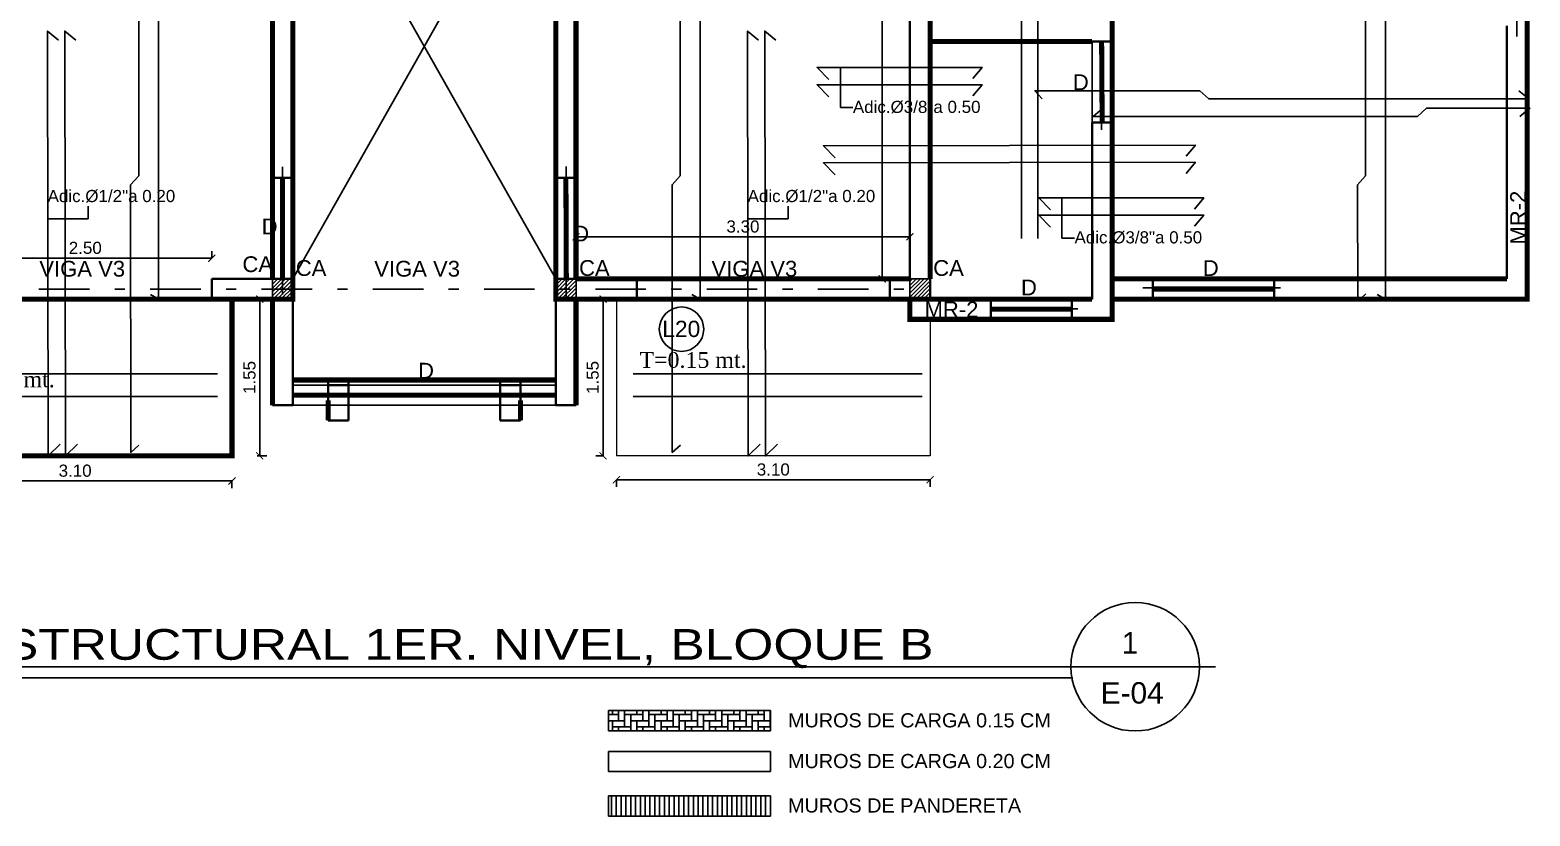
# Model space of a CAD drawing. Header units: feet. Extents: x 317 to 512, y -141 to 162.
# Drawn here: x 400.11 to 414.94, y -17.61 to -9.84 of the extents above; entities that cross this region are included whole.
import ezdxf
from ezdxf.enums import TextEntityAlignment as Align

# ---------------------------------------------------------------- set-up
doc = ezdxf.new("R2010")
doc.units = ezdxf.units.FT
doc.header["$MEASUREMENT"] = 0
doc.linetypes.add('DASHDOT', pattern=[1, 0.5, -0.25, 0, -0.25])
for name, color, linetype in [('00-DINTEL0.2', 98, 'Continuous'), ('00-LOSA', 51, 'Continuous'), ('63', 7, 'Continuous'), ('ACERO', 4, 'Continuous'), ('AGUASNEGRAS', 4, 'Continuous'), ('columna', 9, 'Continuous'), ('MURO', 7, 'Continuous'), ('MUROS', 7, 'Continuous'), ('PERT-VENT', 8, 'Continuous'), ('PISO', 8, 'Continuous'), ('relleno', 8, 'Continuous'), ('TEXTO', 2, 'Continuous'), ('TEXTOS', 3, 'Continuous'), ('TEXXT', 2, 'Continuous'), ('VIGAS', 4, 'DASHDOT')]:
    doc.layers.add(name, color=color, linetype=linetype)
for name, color, linetype, lineweight in [('00-muro20', 1, 'Continuous', 5), ('A-WALL', 7, 'Continuous', 25), ('closet', 8, 'Continuous', 5), ('P-SANR-FIXT', 2, 'Continuous', 9)]:
    doc.layers.add(name, color=color, linetype=linetype, lineweight=lineweight)
doc.styles.add('DAMIAN', font='arial.ttf', dxfattribs={"height": 0.12})
doc.styles.add('RS80', font='arial.ttf', dxfattribs={"height": 0.1})
doc.styles.get("Standard").update_dxf_attribs({"font": 'arial.ttf'})
doc.styles.add('TNR', font='times.ttf')
doc.dimstyles.new('KEILY', dxfattribs={"dimtxt": 0.12, "dimasz": 0.07, "dimexe": 0.07, "dimexo": 0.25, "dimgap": 0.04, "dimtad": 1, "dimzin": 1, "dimdsep": 46, "dimtxsty": 'Standard', "dimblk": 'ARCHTICK', "dimcen": 2.5, "dimclrd": 256, "dimclre": 256, "dimclrt": 7, "dimazin": 0, "dimtfac": 1, "dimtix": 1, "dimtmove": 2, "dimatfit": 1, "dimfxl": 0.35, "dimfxlon": 1, "dimtolj": 1, "dimtzin": 1, "dimarcsym": 0})

# ---------------------------------------------------------------- blocks, each defined once
blk = doc.blocks.new('A$C012446DC')
at = {"layer": 'PISO'}
h = blk.add_hatch(dxfattribs=at)
h.set_pattern_fill('ANSI31', color=256, scale=0.008571, angle=180)
h.set_pattern_definition([(225, (206536.064322, 1154820.960068), (0.0192434059784, -0.0192434059784), [])])
h.paths.add_polyline_path([(0, 0), (0.2, 0), (0.2, 0.2), (0, 0.2)])
at = {"layer": 'columna'}
blk.add_lwpolyline([(0.2, 0.2), (0, 0.2), (0, 0), (0.2, 0)], close=True, dxfattribs=at)
blk = doc.blocks.new('_ArchTick')
at = {"color": 0, "linetype": 'ByBlock', "const_width": 0.15}
blk.add_lwpolyline([(-0.5, -0.5), (0.5, 0.5)], dxfattribs=at)
blk = doc.blocks.new('*D499')
at = {"layer": '00-LOSA', "lineweight": -2, "transparency": 16777216}
for p, q in [((405.508, -12.054), (405.508, -11.818)), ((408.808, -12.054), (408.808, -11.818)), ((405.508, -11.888), (408.808, -11.888))]:
    blk.add_line(p, q, dxfattribs=at)
at = {"layer": 'DEFPOINTS', "color": 0, "transparency": 16777216}
for p in [(408.808, -11.888), (405.508, -12.304), (408.808, -12.304)]:
    blk.add_point(p, dxfattribs=at)
at = {"layer": '00-LOSA', "lineweight": -2, "transparency": 16777216, "xscale": 0.07, "yscale": 0.07, "zscale": 0.07, "rotation": 180}
blk.add_blockref('_ArchTick', (405.508, -11.888), dxfattribs=at)
at = {"layer": '00-LOSA', "lineweight": -2, "transparency": 16777216, "xscale": 0.07, "yscale": 0.07, "zscale": 0.07}
blk.add_blockref('_ArchTick', (408.808, -11.888), dxfattribs=at)
at = {"layer": '00-LOSA', "color": 7, "transparency": 16777216, "insert": (407.158, -11.787), "char_height": 0.12, "attachment_point": 5}
blk.add_mtext('\\A1;3.30', dxfattribs=at)
blk = doc.blocks.new('*D526')
at = {"layer": '63', "lineweight": -2, "transparency": 16777216}
for p, q in [((408.359, -6.004), (408.604, -6.004)), ((408.534, -6.004), (408.534, -12.304)), ((408.534, -12.304), (408.464, -12.304))]:
    blk.add_line(p, q, dxfattribs=at)
at = {"layer": 'DEFPOINTS', "color": 0, "transparency": 16777216}
for p in [(408.109, -6.004), (408.534, -12.304), (408.608, -12.304)]:
    blk.add_point(p, dxfattribs=at)
at = {"layer": '63', "lineweight": -2, "transparency": 16777216, "xscale": 0.07, "yscale": 0.07, "zscale": 0.07}
for p, rotation in [((408.534, -6.004), 90), ((408.534, -12.304), 270)]:
    blk.add_blockref('_ArchTick', p, dxfattribs=dict(at, rotation=rotation))
at = {"layer": '63', "color": 7, "transparency": 16777216, "insert": (408.433, -9.154), "char_height": 0.12, "attachment_point": 5, "rotation": 90}
blk.add_mtext('\\A1;6.30', dxfattribs=at)
blk = doc.blocks.new('*D527')
at = {"layer": '63', "lineweight": -2, "transparency": 16777216}
for p, q in [((405.775, -12.504), (405.705, -12.504)), ((405.775, -12.504), (405.775, -14.054)), ((405.775, -14.054), (405.705, -14.054))]:
    blk.add_line(p, q, dxfattribs=at)
at = {"layer": 'DEFPOINTS', "color": 0, "transparency": 16777216}
for p in [(405.908, -12.504), (405.775, -14.054), (405.908, -14.054)]:
    blk.add_point(p, dxfattribs=at)
at = {"layer": '63', "lineweight": -2, "transparency": 16777216, "xscale": 0.07, "yscale": 0.07, "zscale": 0.07}
for p, rotation in [((405.775, -12.504), 90), ((405.775, -14.054), 270)]:
    blk.add_blockref('_ArchTick', p, dxfattribs=dict(at, rotation=rotation))
at = {"layer": '63', "color": 7, "transparency": 16777216, "insert": (405.673, -13.279), "char_height": 0.12, "attachment_point": 5, "rotation": 90}
blk.add_mtext('\\A1;1.55', dxfattribs=at)
blk = doc.blocks.new('*D528')
at = {"layer": '63', "lineweight": -2, "transparency": 16777216}
for p, q in [((405.908, -14.29), (405.908, -14.36)), ((409.008, -14.29), (405.908, -14.29)), ((409.008, -14.29), (409.008, -14.36))]:
    blk.add_line(p, q, dxfattribs=at)
at = {"layer": 'DEFPOINTS', "color": 0, "transparency": 16777216}
for p in [(405.908, -14.054), (409.008, -14.054), (405.908, -14.29)]:
    blk.add_point(p, dxfattribs=at)
at = {"layer": '63', "lineweight": -2, "transparency": 16777216, "xscale": 0.07, "yscale": 0.07, "zscale": 0.07, "rotation": 180}
blk.add_blockref('_ArchTick', (405.908, -14.29), dxfattribs=at)
at = {"layer": '63', "lineweight": -2, "transparency": 16777216, "xscale": 0.07, "yscale": 0.07, "zscale": 0.07}
blk.add_blockref('_ArchTick', (409.008, -14.29), dxfattribs=at)
at = {"layer": '63', "color": 7, "transparency": 16777216, "insert": (407.458, -14.189), "char_height": 0.12, "attachment_point": 5}
blk.add_mtext('\\A1;3.10', dxfattribs=at)
blk = doc.blocks.new('*D529')
at = {"layer": '63', "lineweight": -2, "transparency": 16777216}
for p, q in [((402.358, -12.504), (402.452, -12.504)), ((402.382, -14.054), (402.382, -12.504)), ((402.358, -14.054), (402.452, -14.054))]:
    blk.add_line(p, q, dxfattribs=at)
at = {"layer": 'DEFPOINTS', "color": 0, "transparency": 16777216}
for p in [(402.108, -12.504), (402.382, -12.504), (402.108, -14.054)]:
    blk.add_point(p, dxfattribs=at)
at = {"layer": '63', "lineweight": -2, "transparency": 16777216, "xscale": 0.07, "yscale": 0.07, "zscale": 0.07}
for p, rotation in [((402.382, -12.504), 90), ((402.382, -14.054), 270)]:
    blk.add_blockref('_ArchTick', p, dxfattribs=dict(at, rotation=rotation))
at = {"layer": '63', "color": 7, "transparency": 16777216, "insert": (402.281, -13.279), "char_height": 0.12, "attachment_point": 5, "rotation": 90}
blk.add_mtext('\\A1;1.55', dxfattribs=at)
blk = doc.blocks.new('*D530')
at = {"layer": '63', "lineweight": -2, "transparency": 16777216}
for p, q in [((399.008, -14.302), (399.008, -14.372)), ((402.108, -14.302), (399.008, -14.302)), ((402.108, -14.302), (402.108, -14.372))]:
    blk.add_line(p, q, dxfattribs=at)
at = {"layer": 'DEFPOINTS', "color": 0, "transparency": 16777216}
for p in [(399.008, -14.054), (402.108, -14.054), (399.008, -14.302)]:
    blk.add_point(p, dxfattribs=at)
at = {"layer": '63', "lineweight": -2, "transparency": 16777216, "xscale": 0.07, "yscale": 0.07, "zscale": 0.07, "rotation": 180}
blk.add_blockref('_ArchTick', (399.008, -14.302), dxfattribs=at)
at = {"layer": '63', "lineweight": -2, "transparency": 16777216, "xscale": 0.07, "yscale": 0.07, "zscale": 0.07}
blk.add_blockref('_ArchTick', (402.108, -14.302), dxfattribs=at)
at = {"layer": '63', "color": 7, "transparency": 16777216, "insert": (400.558, -14.201), "char_height": 0.12, "attachment_point": 5}
blk.add_mtext('\\A1;3.10', dxfattribs=at)
blk = doc.blocks.new('*D531')
at = {"layer": '63', "lineweight": -2, "transparency": 16777216}
for p, q in [((399.408, -12.1), (399.408, -12.03)), ((399.408, -12.1), (401.908, -12.1)), ((401.908, -12.1), (401.908, -12.03))]:
    blk.add_line(p, q, dxfattribs=at)
at = {"layer": 'DEFPOINTS', "color": 0, "transparency": 16777216}
for p in [(401.908, -12.1), (399.408, -12.304), (401.908, -12.304)]:
    blk.add_point(p, dxfattribs=at)
at = {"layer": '63', "lineweight": -2, "transparency": 16777216, "xscale": 0.07, "yscale": 0.07, "zscale": 0.07, "rotation": 180}
blk.add_blockref('_ArchTick', (399.408, -12.1), dxfattribs=at)
at = {"layer": '63', "lineweight": -2, "transparency": 16777216, "xscale": 0.07, "yscale": 0.07, "zscale": 0.07}
blk.add_blockref('_ArchTick', (401.908, -12.1), dxfattribs=at)
at = {"layer": '63', "color": 7, "transparency": 16777216, "insert": (400.658, -11.998), "char_height": 0.12, "attachment_point": 5}
blk.add_mtext('\\A1;2.50', dxfattribs=at)

msp = doc.modelspace()

# ---------------------------------------------------------------- hatches: boundary and pattern name
at = {"layer": 'relleno'}
h = msp.add_hatch(dxfattribs=at)
h.set_pattern_fill('AR-HBONE', color=256, scale=0.015, angle=45, style=0)
h.set_pattern_definition([(90, (-4.95174, -48.3519), (-0.06, 0.06), [0.18, -0.06]), (180, (-4.95174, -48.2919), (-0.06, 0.06), [0.18, -0.06])])
h.paths.add_polyline_path([(407.42928, -16.57251), (405.82852, -16.57251), (405.82852, -16.77251), (407.42928, -16.77251)])
h = msp.add_hatch(dxfattribs=at)
h.set_pattern_fill('ANSI31', color=256, scale=0.015, angle=45, style=0)
h.set_pattern_definition([(90, (-1365.839483, -538.157363), (-0.047625, 1e-17), [])])
h.paths.add_polyline_path([(407.42928, -17.41429), (405.82852, -17.41429), (405.82852, -17.61429), (407.42928, -17.61429)])

# ---------------------------------------------------------------- linework, layer by layer
at = {"layer": '00-DINTEL0.2', "const_width": 0.05}
for points in [[(410.70264, -9.95826), (410.70818, -10.75826)], [(402.60714, -11.30406), (402.60714, -12.30406)], [(405.40818, -11.30406), (405.41239, -12.30406)], [(411.20818, -12.40406), (412.40818, -12.40406)], [(409.60817, -12.60406), (410.40817, -12.60406)], [(402.70818, -13.45406), (405.30818, -13.45406)]]:
    msp.add_lwpolyline(points, dxfattribs=at)
at = {"layer": '00-LOSA', "const_width": 0.05}
for points in [[(405.30818, -12.50406), (408.80818, -12.50406), (408.80818, -12.70406), (410.80818, -12.70406), (410.80818, -12.50406), (414.90818, -12.50406), (414.90818, -2.20406), (393.10818, -2.20406), (393.10818, -12.50406), (397.20818, -12.50406), (397.20818, -12.70406), (399.00818, -12.70406), (399.20818, -12.70406), (399.20818, -12.50406), (399.40818, -12.50406), (402.70818, -12.50406), (402.70818, -7.70406), (405.30818, -7.70406)], [(399.00818, -12.70406), (399.00818, -14.05406), (402.10818, -14.05406), (402.10818, -12.50406), (399.20818, -12.50406), (399.20818, -12.70406)]]:
    msp.add_lwpolyline(points, close=True, dxfattribs=at)
at = {"layer": '00-muro20', "color": 251, "const_width": 0.05}
for points in [[(410.80818, -12.70406), (410.80818, -7.20406)], [(409.00818, -12.30406), (409.00818, -7.40406)], [(414.90818, -12.50406), (414.90818, -9.80406)], [(408.80818, -12.50406), (410.60818, -12.50406)]]:
    msp.add_lwpolyline(points, dxfattribs=at)
at = {"layer": '00-muro20', "const_width": 0.05}
for points in [[(402.50818, -7.50406), (402.50818, -12.30406)], [(405.50818, -12.30406), (405.50818, -7.50406)], [(409.00818, -9.95826), (410.60818, -9.95826)], [(408.80818, -12.30406), (405.50818, -12.30406)], [(414.70818, -12.30406), (410.80818, -12.30406)], [(402.50818, -12.50406), (399.20818, -12.50406)], [(402.50818, -12.50406), (402.50818, -13.55406)], [(405.50818, -13.55406), (405.50818, -12.50406)], [(402.70818, -13.30406), (405.30818, -13.30406)], [(403.05818, -13.50406), (403.05818, -13.70406)], [(404.95818, -13.50406), (404.95818, -13.70406)]]:
    msp.add_lwpolyline(points, dxfattribs=at)
at = {"layer": 'A-WALL', "lineweight": 35, "extrusion": (-2.36783e-12, 8.94772e-16, -1)}
for p, q in [((402.70818, -13.55406), (402.70818, -12.35406)), ((405.30818, -13.55406), (405.30818, -12.35406)), ((402.50818, -13.55406), (402.50818, -12.55406)), ((405.50818, -13.55406), (405.50818, -12.55406)), ((402.50818, -13.55406), (402.70818, -13.55406)), ((405.50818, -13.55406), (405.30818, -13.55406))]:
    msp.add_line(p, q, dxfattribs=at)
at = {"layer": 'A-WALL', "lineweight": 35}
for p, q in [((403.05818, -13.35406), (403.25818, -13.35406)), ((404.95818, -13.35406), (404.75818, -13.35406))]:
    msp.add_line(p, q, dxfattribs=at)
at = {"layer": 'ACERO', "color": 1}
for p, q in [((409.91036, -7.99565), (409.91036, -11.90631)), ((410.07221, -7.99565), (410.07221, -11.90631)), ((399.10778, -13.24438), (401.96378, -13.24438)), ((399.10778, -13.46788), (401.96378, -13.46788))]:
    msp.add_line(p, q, dxfattribs=at)
at = {"layer": 'ACERO'}
for p, q in [((406.07455, -13.24438), (408.93055, -13.24438)), ((406.07455, -13.46788), (408.93055, -13.46788))]:
    msp.add_line(p, q, dxfattribs=at)
at = {"layer": 'ACERO', "color": 1}
for points in [[(401.37962, -5.47243), (401.30218, -5.37159), (401.30218, -7.49359), (401.38249, -7.58277), (401.38249, -12.50406), (401.30148, -12.45871)], [(406.73126, -5.47243), (406.65382, -5.37159), (406.65382, -7.49359), (406.73414, -7.58277), (406.73414, -12.50406), (406.65312, -12.45871)], [(401.1063, -6.47881), (401.18678, -6.37797), (401.18678, -11.28467), (401.10647, -11.37385), (401.108, -14.02031), (401.18832, -13.94897)], [(406.45794, -6.47881), (406.53842, -6.37797), (406.53842, -11.28467), (406.45811, -11.37385), (406.45965, -14.02031), (406.53996, -13.94897)], [(413.50506, -7.80734), (413.42762, -7.7065), (413.42762, -9.33851), (413.50794, -9.42769), (413.50794, -12.50406), (413.42692, -12.45871)], [(413.23174, -8.32373), (413.31222, -8.22289), (413.31222, -11.28467), (413.23191, -11.37385), (413.23345, -12.52299), (413.31376, -12.45165)], [(400.41019, -13.93673), (400.29105, -14.05406), (400.28475, -9.85406), (400.39461, -9.94586)], [(400.58026, -13.93673), (400.46113, -14.05406), (400.45483, -9.85406), (400.56469, -9.94586)], [(407.3286, -13.93673), (407.20947, -14.05406), (407.20317, -9.85406), (407.31302, -9.94586)], [(407.49868, -13.93673), (407.37954, -14.05406), (407.37324, -9.85406), (407.4831, -9.94586)], [(408.00806, -10.3336), (407.89073, -10.21447), (409.52084, -10.21447), (409.42905, -10.32432)], [(408.00806, -10.50367), (407.89073, -10.38454), (409.52084, -10.38454), (409.42905, -10.4944)], [(414.82574, -10.44414), (414.92659, -10.52462), (411.76184, -10.52462), (411.67266, -10.44431), (410.04287, -10.44431), (410.11421, -10.52462)], [(414.83578, -10.69832), (414.93653, -10.61772), (413.91446, -10.61772), (413.82537, -10.69814), (410.61924, -10.69814), (410.71035, -10.62123)], [(408.07024, -11.10674), (407.95291, -10.98761), (411.62992, -10.9813), (411.53812, -11.09116)], [(408.07024, -11.27681), (407.95291, -11.15768), (411.62992, -11.15138), (411.53812, -11.26124)], [(410.19864, -11.62322), (410.08132, -11.50409), (411.71143, -11.50409), (411.61963, -11.61395)], [(410.19864, -11.7933), (410.08132, -11.67417), (411.71143, -11.67417), (411.61963, -11.78403)]]:
    msp.add_lwpolyline(points, dxfattribs=at)
at = {"layer": 'AGUASNEGRAS', "extrusion": (2.36783e-12, 8.94772e-16, -1)}
msp.add_line((406.10818, -12.35406), (406.10818, -12.50406), dxfattribs=at)
at = {"layer": 'closet'}
msp.add_line((410.60818, -10.75826), (410.60818, -9.95826), dxfattribs=at)
at = {"layer": 'MURO'}
for p, q in [((405.82852, -16.57251), (407.42928, -16.57251)), ((405.82852, -16.77251), (405.82852, -16.57251)), ((407.42928, -16.77251), (407.42928, -16.57251)), ((405.82852, -16.77251), (407.42928, -16.77251)), ((405.82852, -16.97522), (407.42928, -16.97522)), ((405.82852, -17.17522), (405.82852, -16.97522)), ((407.42928, -17.17522), (407.42928, -16.97522)), ((405.82852, -17.17522), (407.42928, -17.17522)), ((405.82852, -17.41429), (407.42928, -17.41429)), ((405.82852, -17.61429), (405.82852, -17.41429)), ((407.42928, -17.61429), (407.42928, -17.41429)), ((405.82852, -17.61429), (407.42928, -17.61429))]:
    msp.add_line(p, q, dxfattribs=at)
at = {"layer": 'MUROS', "lineweight": 35, "extrusion": (-2.36659e-12, 8.94772e-16, -1)}
for p, q in [((408.80818, -12.30406), (408.80818, -7.20406)), ((410.80818, -9.80826), (410.80818, -9.95826)), ((414.70818, -12.30406), (414.70818, -9.80406)), ((414.90818, -9.80406), (414.90818, -12.50406)), ((409.00818, -9.95826), (409.00818, -12.50406)), ((410.80818, -9.95826), (409.00818, -9.95826)), ((410.60818, -12.50406), (410.60818, -10.75826)), ((410.60818, -10.75826), (410.80818, -10.75826)), ((410.80818, -10.75826), (410.80818, -12.30406)), ((405.30818, -12.30406), (406.10818, -12.30406)), ((406.10818, -12.30406), (406.10818, -12.50406)), ((406.10818, -12.30406), (406.10818, -12.50406)), ((408.60817, -12.30406), (408.80818, -12.30406)), ((410.80818, -12.30406), (411.20818, -12.30406)), ((411.20818, -12.30406), (411.20818, -12.50406)), ((411.20818, -12.30406), (411.20818, -12.50406)), ((412.40818, -12.50406), (412.40818, -12.30406)), ((412.40818, -12.30406), (414.70818, -12.30406)), ((406.10818, -12.50406), (405.50818, -12.50406)), ((408.60817, -12.50406), (408.80818, -12.50406)), ((410.80818, -12.50406), (411.20818, -12.50406)), ((414.90818, -12.50406), (412.40818, -12.50406))]:
    msp.add_line(p, q, dxfattribs=at)
at = {"layer": 'MUROS', "lineweight": 35, "extrusion": (-2.36783e-12, 8.94772e-16, -1)}
for p, q in [((402.50818, -7.50406), (402.50818, -11.30406)), ((405.50818, -7.50406), (405.50818, -11.30406)), ((402.70818, -11.30406), (402.70818, -7.70406)), ((405.30818, -11.30406), (405.30818, -7.70406)), ((402.50818, -11.30406), (402.70818, -11.30406)), ((402.70818, -12.30406), (401.90818, -12.30406)), ((401.90818, -12.30406), (401.90818, -12.50406)), ((401.90818, -12.30406), (401.90818, -12.50406)), ((402.70818, -13.50406), (402.70818, -12.30406)), ((405.30818, -13.50406), (405.30818, -12.30406)), ((401.90818, -12.50406), (402.50818, -12.50406)), ((402.50818, -13.50406), (402.50818, -12.50406)), ((405.50818, -13.50406), (405.50818, -12.50406))]:
    msp.add_line(p, q, dxfattribs=at)
at = {"layer": 'MUROS', "lineweight": 35}
for p, q in [((405.50818, -11.30406), (405.30818, -11.30406)), ((408.60817, -12.30406), (408.60817, -12.50406)), ((409.60817, -12.50406), (409.60817, -12.70406)), ((410.40817, -12.50406), (410.40817, -12.70406)), ((403.05818, -13.70406), (403.05818, -13.30406)), ((403.05818, -13.30406), (403.25818, -13.30406)), ((403.25818, -13.70406), (403.25818, -13.30406)), ((404.75818, -13.70406), (404.75818, -13.30406)), ((404.95818, -13.30406), (404.75818, -13.30406)), ((404.95818, -13.70406), (404.95818, -13.30406)), ((403.05818, -13.70406), (403.25818, -13.70406)), ((404.95818, -13.70406), (404.75818, -13.70406))]:
    msp.add_line(p, q, dxfattribs=at)
at = {"layer": 'MUROS', "lineweight": 35, "extrusion": (2.36783e-12, 8.94772e-16, -1)}
for p, q in [((408.80818, -12.70406), (408.80818, -12.50406)), ((409.60817, -12.50406), (409.00818, -12.50406)), ((410.60818, -12.50406), (410.40817, -12.50406)), ((410.80818, -12.50406), (410.80818, -12.70406)), ((409.60817, -12.70406), (408.80818, -12.70406)), ((410.80818, -12.70406), (410.40817, -12.70406))]:
    msp.add_line(p, q, dxfattribs=at)
at = {"layer": 'P-SANR-FIXT'}
for p, q in [((402.10818, -12.50406), (402.10818, -14.05406)), ((402.10818, -12.50406), (402.10818, -14.05406)), ((405.90818, -12.50406), (405.90818, -14.05406)), ((405.90818, -12.50406), (405.90818, -14.05406)), ((409.00818, -12.70406), (409.00818, -14.05406)), ((409.00818, -12.70406), (409.00818, -14.05406)), ((399.00818, -14.05406), (402.10818, -14.05406)), ((399.00818, -14.05406), (402.10818, -14.05406)), ((409.00818, -14.05406), (405.90818, -14.05406)), ((409.00818, -14.05406), (405.90818, -14.05406))]:
    msp.add_line(p, q, dxfattribs=at)
at = {"layer": 'PERT-VENT', "extrusion": (2.36783e-12, 8.94772e-16, -1)}
for p, q in [((411.20818, -12.30406), (412.40818, -12.30406)), ((409.60817, -12.50406), (410.40817, -12.50406)), ((412.40818, -12.50406), (411.20818, -12.50406)), ((410.40817, -12.70406), (409.60817, -12.70406)), ((410.45817, -12.70406), (409.65817, -12.70406))]:
    msp.add_line(p, q, dxfattribs=at)
at = {"layer": 'PERT-VENT', "extrusion": (-8.94772e-16, 2.36783e-12, -1)}
msp.add_line((411.20818, -12.50406), (412.40818, -12.50406), dxfattribs=at)
at = {"layer": 'PERT-VENT', "extrusion": (-2.36783e-12, 8.94772e-16, -1)}
for p, q in [((405.30818, -13.35406), (402.70818, -13.35406)), ((402.70818, -13.55406), (405.30818, -13.55406))]:
    msp.add_line(p, q, dxfattribs=at)
at = {"layer": 'PISO'}
for p, q in [((402.70818, -12.30406), (405.30818, -7.70406)), ((402.70818, -7.70406), (405.30818, -12.30406)), ((410.60818, -10.75826), (410.60818, -9.95826)), ((410.60818, -10.75826), (410.60818, -9.95826)), ((402.70818, -11.30406), (402.70818, -12.30406)), ((402.70818, -11.30406), (402.70818, -12.30406)), ((402.70818, -11.35406), (402.70818, -12.35406)), ((405.30818, -11.30406), (405.30818, -12.30406)), ((405.30818, -11.30406), (405.30818, -12.30406)), ((405.30818, -11.35406), (405.30818, -12.30406))]:
    msp.add_line(p, q, dxfattribs=at)
at = {"layer": 'TEXTO'}
for p, q in [((408.12055, -10.61073), (408.12055, -10.20953)), ((408.12055, -10.61073), (408.24507, -10.61073)), ((410.31114, -11.90036), (410.31114, -11.49916)), ((400.68721, -11.71068), (400.28601, -11.71068)), ((400.68721, -11.71068), (400.68721, -11.58617)), ((407.60562, -11.71068), (407.20443, -11.71068)), ((407.60562, -11.71068), (407.60562, -11.58617)), ((410.31114, -11.90036), (410.43566, -11.90036))]:
    msp.add_line(p, q, dxfattribs=at)
msp.add_circle((406.55092, -12.80136), 0.21997, dxfattribs=at)
at = {"layer": 'TEXXT', "color": 4}
for p in [(397.35099, -16.13875), (411.82917, -16.13875)]:
    msp.add_line(p, (410.29499, -16.13875), dxfattribs=at)
at = {"layer": 'TEXXT', "color": 3}
msp.add_line((397.35099, -16.24782), (410.41868, -16.24782), dxfattribs=at)
at = {"layer": 'TEXXT', "color": 4}
msp.add_circle((411.03477, -16.13875), 0.63502, dxfattribs=at)
at = {"layer": 'VIGAS'}
for p, q in [((414.80651, -8.51695), (414.80651, -9.90901)), ((410.70264, -8.88127), (410.70264, -10.89574)), ((402.60714, -11.19618), (402.60714, -12.45979)), ((405.41239, -11.19473), (405.41239, -12.51502)), ((399.09947, -12.40723), (408.96393, -12.40723)), ((412.47074, -12.39257), (411.10935, -12.39257)), ((410.46827, -12.60171), (409.45734, -12.60171)), ((405.30818, -13.45406), (402.70818, -13.45406))]:
    msp.add_line(p, q, dxfattribs=at)

# ---------------------------------------------------------------- block references
for p in [(402.50817, -12.50406), (402.50817, -12.50406), (405.30817, -12.50406), (405.30817, -12.50406), (408.80817, -12.50406), (408.80817, -12.50406)]:
    msp.add_blockref('A$C012446DC', p)

# ---------------------------------------------------------------- texts
at = {"layer": 'TEXTO', "style": 'RS80'}
for s, p in [('Adic.%%C3/8"a 0.50', (408.24447, -10.66383)), ('Adic.%%C1/2"a 0.20', (400.28577, -11.54497)), ('Adic.%%C1/2"a 0.20', (407.20418, -11.54497)), ('Adic.%%C3/8"a 0.50', (410.43505, -11.95346))]:
    msp.add_text(s, height=0.12, dxfattribs=at).set_placement(p)
at = {"layer": 'TEXTO', "color": 7, "style": 'TNR'}
for p in [(406.13525, -13.18391), (399.29848, -13.37559)]:
    msp.add_text('T=0.15 mt.', height=0.156351, dxfattribs=at).set_placement(p)
at = {"layer": 'TEXTOS', "linetype": 'Continuous', "ltscale": 0.9}
for s, height, p in [('D', 0.156, (410.41843, -10.43821)), ('D', 0.156, (402.40154, -11.86503)), ('D', 0.156, (405.47984, -11.93464)), ('VIGA V3', 0.156, (400.20413, -12.28193)), ('CA', 0.156, (402.21124, -12.23713)), ('CA', 0.156, (402.73819, -12.27454)), ('VIGA V3', 0.156, (403.51383, -12.28193)), ('CA', 0.156, (405.53819, -12.27454)), ('CA', 0.156, (405.53819, -12.27454)), ('VIGA V3', 0.156, (406.847, -12.28193)), ('CA', 0.156, (409.03819, -12.27454)), ('CA', 0.156, (409.03819, -12.27454)), ('D', 0.156, (411.70292, -12.27521)), ('D', 0.156, (409.9057, -12.46747)), ('MR-2', 0.156, (408.95279, -12.68448)), ('L20', 0.161, (406.36081, -12.879)), ('D', 0.156, (403.9472, -13.28983)), ('MUROS DE CARGA 0.15 CM', 0.14, (407.60383, -16.73818)), ('MUROS DE CARGA 0.20 CM', 0.14, (407.60383, -17.1409)), ('MUROS DE PANDERETA', 0.14, (407.60383, -17.57997))]:
    msp.add_text(s, height=height, dxfattribs=at).set_placement(p)
msp.add_text('MR-2', height=0.156, rotation=90, dxfattribs=at).set_placement((414.89678, -11.96529))
at = {"layer": 'TEXTOS', "color": 7, "style": 'DAMIAN', "width": 1.2}
msp.add_text('PLANTA ESTRUCTURAL 1ER. NIVEL, BLOQUE B', height=0.3034652, dxfattribs=at).set_placement((397.39547, -16.06971))
at = {"layer": 'TEXXT', "style": 'DAMIAN'}
for s, height, p in [('1', 0.21134, (410.98297, -16.00774)), ('E-04', 0.211342, (411.00483, -16.50273))]:
    msp.add_text(s, height=height, dxfattribs=at).set_placement(p, align=Align.CENTER)

# ---------------------------------------------------------------- dimensions: what is measured, and where the dimension line sits
at = {"layer": '00-LOSA'}
dim = msp.add_aligned_dim(p1=(405.50818, -12.30406), p2=(408.80818, -12.30406), distance=0.41573, dimstyle='KEILY', override={"dimfxl": 0.3}, dxfattribs=at)
dim.commit()
dim.dimension.update_dxf_attribs({"geometry": '*D499', "text_midpoint": (407.15818, -11.78702)})
at = {"layer": '63'}
for base, p1, p2, picture, middle in [((408.53421, -12.30406), (408.10946, -6.00406), (408.60817, -12.30406), '*D526', (408.4329, -9.15406)), ((402.38228, -12.50406), (402.10818, -14.05406), (402.10818, -12.50406), '*D529', (402.28101, -13.27906)), ((405.77466, -14.05406), (405.90818, -12.50406), (405.90818, -14.05406), '*D527', (405.6734, -13.27906))]:
    dim = msp.add_linear_dim(base=base, p1=p1, p2=p2, angle=90, dimstyle='KEILY', override={"dimfxl": 0.3}, dxfattribs=at)
    dim.commit()
    dim.dimension.update_dxf_attribs({"geometry": picture, "text_midpoint": middle})
for base, p1, p2, picture, middle in [((401.90818, -12.09951), (399.40818, -12.30406), (401.90818, -12.30406), '*D531', (400.65818, -11.99824)), ((399.00818, -14.30237), (402.10818, -14.05406), (399.00818, -14.05406), '*D530', (400.55818, -14.20106)), ((405.90818, -14.28984), (409.00818, -14.05406), (405.90818, -14.05406), '*D528', (407.45818, -14.18853))]:
    dim = msp.add_linear_dim(base=base, p1=p1, p2=p2, dimstyle='KEILY', override={"dimfxl": 0.3}, dxfattribs=at)
    dim.commit()
    dim.dimension.update_dxf_attribs({"geometry": picture, "text_midpoint": middle})

doc.saveas('drawing.dxf')
